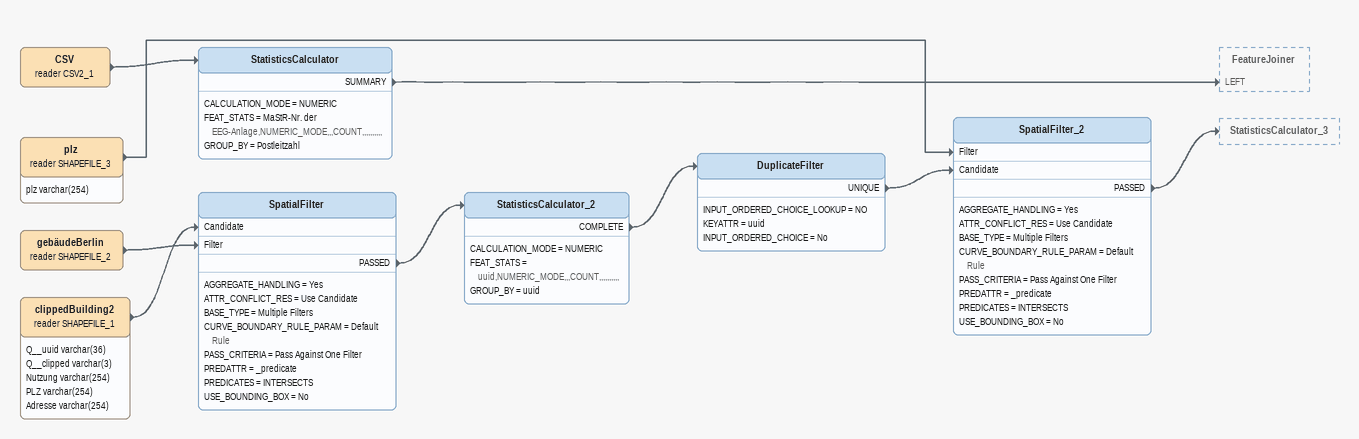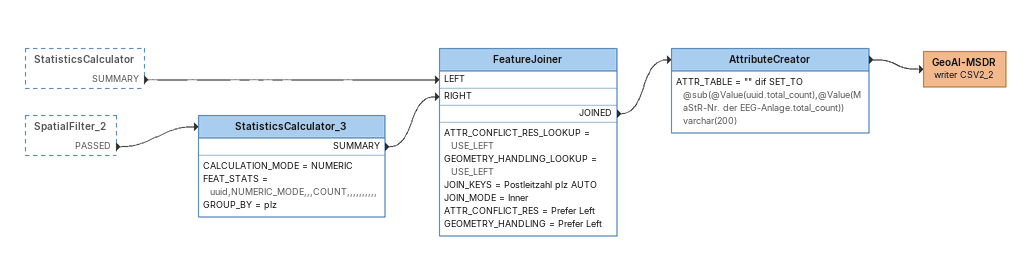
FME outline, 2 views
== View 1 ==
CSV (reader CSV2_1)
    -> StatisticsCalculator
StatisticsCalculator
    CALCULATION_MODE = NUMERIC
    FEAT_STATS = MaStR-Nr. der EEG-Anlage,NUMERIC_MODE,,,COUNT,,,,,,,,,,
    GROUP_BY = Postleitzahl
    SUMMARY -> FeatureJoiner [LEFT]
plz (reader SHAPEFILE_3)
    attributes: plz varchar(254)
    -> SpatialFilter_2 [Filter]
gebäudeBerlin (reader SHAPEFILE_2)
    -> SpatialFilter [Filter]
clippedBuilding2 (reader SHAPEFILE_1)
    attributes: Q__uuid varchar(36), Q__clipped varchar(3), Nutzung varchar(254), PLZ varchar(254), Adresse varchar(254)
    -> SpatialFilter [Candidate]
SpatialFilter
    AGGREGATE_HANDLING = Yes
    ATTR_CONFLICT_RES = Use Candidate
    BASE_TYPE = Multiple Filters
    CURVE_BOUNDARY_RULE_PARAM = Default Rule
    PASS_CRITERIA = Pass Against One Filter
    PREDATTR = _predicate
    PREDICATES = INTERSECTS
    USE_BOUNDING_BOX = No
    PASSED -> StatisticsCalculator_2
StatisticsCalculator_2
    CALCULATION_MODE = NUMERIC
    FEAT_STATS = uuid,NUMERIC_MODE,,,COUNT,,,,,,,,,,
    GROUP_BY = uuid
    COMPLETE -> DuplicateFilter
DuplicateFilter
    INPUT_ORDERED_CHOICE_LOOKUP = NO
    KEYATTR = uuid
    INPUT_ORDERED_CHOICE = No
    UNIQUE -> SpatialFilter_2 [Candidate]
SpatialFilter_2
    AGGREGATE_HANDLING = Yes
    ATTR_CONFLICT_RES = Use Candidate
    BASE_TYPE = Multiple Filters
    CURVE_BOUNDARY_RULE_PARAM = Default Rule
    PASS_CRITERIA = Pass Against One Filter
    PREDATTR = _predicate
    PREDICATES = INTERSECTS
    USE_BOUNDING_BOX = No
    PASSED -> StatisticsCalculator_3

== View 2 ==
StatisticsCalculator [outside]
    SUMMARY -> FeatureJoiner [LEFT]
SpatialFilter_2 [outside]
    PASSED -> StatisticsCalculator_3
StatisticsCalculator_3
    CALCULATION_MODE = NUMERIC
    FEAT_STATS = uuid,NUMERIC_MODE,,,COUNT,,,,,,,,,,
    GROUP_BY = plz
    SUMMARY -> FeatureJoiner [RIGHT]
FeatureJoiner
    ATTR_CONFLICT_RES_LOOKUP = USE_LEFT
    GEOMETRY_HANDLING_LOOKUP = USE_LEFT
    JOIN_KEYS = Postleitzahl plz AUTO
    JOIN_MODE = Inner
    ATTR_CONFLICT_RES = Prefer Left
    GEOMETRY_HANDLING = Prefer Left
    JOINED -> AttributeCreator
AttributeCreator
    ATTR_TABLE = "" dif SET_TO  @sub(@Value(uuid.total_count),@Value(MaStR-Nr. der EEG-Anlage.total_count)) varchar(200)
    -> GeoAI-MSDR (writer CSV2_2)
GeoAI-MSDR (writer CSV2_2)
